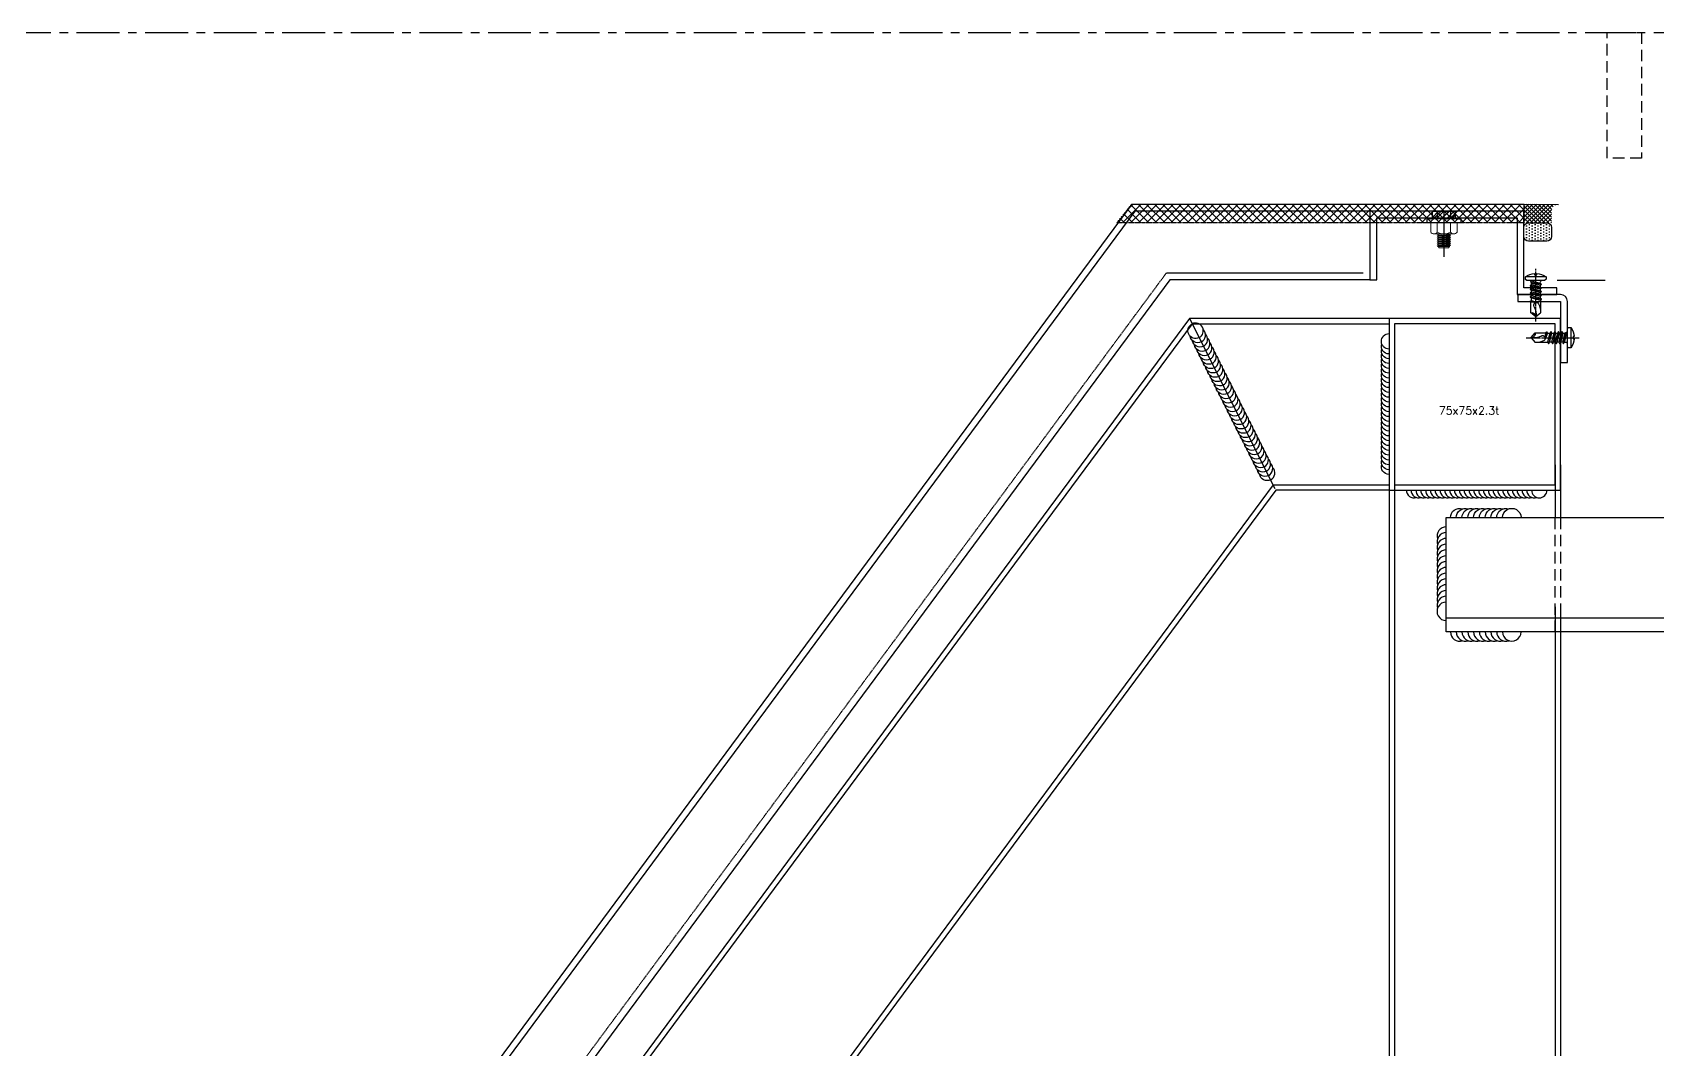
# Model space of a CAD drawing. Extents: x -3378 to 102197, y -3799 to 48702.
# Drawn here: x 83281 to 83992, y 28654 to 29098 of the extents above; entities that cross this region are included whole.
import ezdxf

# ---------------------------------------------------------------- set-up
doc = ezdxf.new("R2010")
doc.units = 0
doc.linetypes.add('CENTER', pattern=[2, 1.25, -0.25, 0.25, -0.25])
doc.linetypes.add('HIDDEN', pattern=[0.375, 0.25, -0.125])
for name, color, linetype in [('11', 11, 'Continuous'), ('24WELD', 55, 'Continuous'), ('3', 3, 'Continuous'), ('4', 4, 'Continuous'), ('6', 6, 'Continuous'), ('ARR', 6, 'Continuous'), ('BCM-DIM', 54, 'Continuous'), ('BCM-EXT', 2, 'Continuous'), ('BCM-SIL', 8, 'Continuous'), ('GM_SECT_15', 15, 'Continuous'), ('中心線 CENTER', 6, 'CENTER'), ('金屬面材 METAL PANEL', 2, 'Continuous'), ('隱藏線 HIDDEN', 8, 'HIDDEN')]:
    doc.layers.add(name, color=color, linetype=linetype)
doc.layers.add('12', color=3, linetype='Continuous', lineweight=9)
doc.layers.add('不顯示', color=254, linetype='Continuous', plot=False)
doc.styles.add('DIM', font='simplex.shx', dxfattribs={"bigfont": 'chineset.shx'})

# ---------------------------------------------------------------- blocks, each defined once
blk = doc.blocks.new('A$C19b21843')
at = {"layer": '11'}
blk.add_lwpolyline([(3.5, 4), (3, 3.5), (3.5, 3), (3, 2.5), (3.5, 2), (3, 1.5), (3.5, 1), (3.5, 0), (5, 0), (5, 15), (3.5, 15), (3.5, 14), (3, 13.5), (3.5, 13), (3, 12.5), (3.5, 12), (3, 11.5), (3.5, 11), (3, 10.5), (3.5, 10), (3, 9.5), (3.5, 9), (3, 8.5), (3.5, 8), (3, 7.5), (3.5, 7), (3, 6.5), (3.5, 6), (3, 5.5), (3.5, 5), (3, 4.5)], close=True, dxfattribs=at)
at = {"layer": '12'}
for p, q in [((5, 13.25), (9.168568999972194, 13.25)), ((9.168568999972194, 10.36983900004998), (5, 10.36983900004998)), ((10, 11.8099200000288), (10, 3.190079999971204)), ((10, 10.02650000003632), (10.1875, 10.02650000003632)), ((10.46087599999737, 10.5), (10.89253899990581, 4.567413999931887)), ((10.73425099998713, 10.02650000003632), (11.0625, 10.02650000003632)), ((11.33587599999737, 10.5), (11.76753899990581, 4.567413999931887)), ((11.60925099998713, 10.02650000003632), (11.9375, 10.02650000003632)), ((12.21087599999737, 10.5), (12.64253899990581, 4.567413999931887)), ((12.48425099998713, 10.02650000003632), (12.8125, 10.02650000003632)), ((13.08587599999737, 10.5), (13.51753899990581, 4.567413999931887)), ((13.35925099998713, 10.02650000003632), (13.6875, 10.02650000003632)), ((13.96087599999737, 10.5), (14.39253899990581, 4.567413999931887)), ((14.23425099998713, 10.02650000003632), (14.5625, 10.02650000003632)), ((14.83587599999737, 10.5), (15.26753899990581, 4.567413999931887)), ((9.168568999972194, 4.630160999950022), (5, 4.630160999950022)), ((9.168568999972194, 1.75), (5, 1.75)), ((10, 4.948327000020072), (10.01753899990581, 4.567413999931887)), ((10.625, 4.973499999963678), (10.25199199991766, 4.973499999963678)), ((11.5, 4.973499999963678), (11.12699199991766, 4.973499999963678)), ((12.375, 4.973499999963678), (12.00199199991766, 4.973499999963678)), ((13.25, 4.973499999963678), (12.87699199991766, 4.973499999963678)), ((14.125, 4.973499999963678), (13.75199199991766, 4.973499999963678)), ((15, 4.973499999963678), (14.62699199991766, 4.973499999963678))]:
    blk.add_line(p, q, dxfattribs=at)
for points in [[(10, 4.594034999958239), (10.01753899990581, 4.567413999931887), (10.25199199991766, 4.973499999963678), (10, 8.400886000017636)], [(15.10925099998713, 10.02650000003632), (15.47349999996368, 10.02650000003632), (15.47349999996368, 5.407079000025988)], [(15.47349999996368, 10.02650000003632), (16, 9.5), (16, 5.5), (15.49992099998053, 4.999920999980532)]]:
    blk.add_lwpolyline(points, dxfattribs=at)
for points in [[(10.73425099998713, 10.02650000003632), (10.46087599999737, 10.5), (10.1875, 10.02650000003632), (10.625, 4.973499999963678), (10.89253899990581, 4.567413999931887), (11.12701699999161, 4.973499999963678)], [(11.60925099998713, 10.02650000003632), (11.33587599999737, 10.5), (11.0625, 10.02650000003632), (11.5, 4.973499999963678), (11.76753899990581, 4.567413999931887), (12.00199199991766, 4.973499999963678)], [(12.48425099998713, 10.02650000003632), (12.21087599999737, 10.5), (11.9375, 10.02650000003632), (12.375, 4.973499999963678), (12.64253899990581, 4.567413999931887), (12.87699199991766, 4.973499999963678)], [(13.35925099998713, 10.02650000003632), (13.08587599999737, 10.5), (12.8125, 10.02650000003632), (13.25, 4.973499999963678), (13.51753899990581, 4.567413999931887), (13.75199199991766, 4.973499999963678)], [(14.23425099998713, 10.02650000003632), (13.96087599999737, 10.5), (13.6875, 10.02650000003632), (14.125, 4.973499999963678), (14.39253899990581, 4.567413999931887), (14.62699199991766, 4.973499999963678)], [(15.10923299996648, 10.02650000003632), (14.83585799997672, 10.5), (14.56248199997935, 10.02650000003632), (14.99998199997935, 4.973499999963678), (15.26752100000158, 4.567413999931887), (15.50197499990463, 4.973499999963678)]]:
    blk.add_lwpolyline(points, close=True, dxfattribs=at)
for centre, radius, start, end in [((8.337138999952003, 11.8099200000288), 1.662861, 299.9999989966012, 59.99999799540473), ((4.631389999995008, 7.5), 5.368609999999999, 327.6859839994215, 32.31401300051054), ((8.337138999952003, 3.190079999971204), 1.662861, 299.9999989966012, 59.99999799540473)]:
    blk.add_arc(centre, radius, start, end, dxfattribs=at)
at = {"layer": '3'}
for p, q in [((0, 12.00712199998088), (3.253560999990441, 8.753560999990441)), ((3, 10.5), (0, 10.5)), ((0, 9.744380999938585), (3.122190999914892, 6.622190000023693)), ((0, 7.481639000005089), (3.490819999948144, 3.990819999948144)), ((1.769863999914378, 12.5), (3.384931999957189, 10.88493199995719)), ((0, 5.218896999955177), (2.718897999962792, 2.5)), ((0, 4.5), (3, 4.5)), ((0, 2.956156000029296), (0.4561559999128804, 2.5))]:
    blk.add_line(p, q, dxfattribs=at)
at = {"layer": '4'}
blk.add_line((0, 7.5), (20, 7.5), dxfattribs=at)
at = {"layer": '6'}
blk.add_lwpolyline([(0, 12.5), (3, 12.5), (3.5, 12), (3, 11.5), (3.5, 11), (3, 10.5), (3.5, 10), (3, 9.5), (3.5, 9), (3, 8.5), (3.5, 8), (3, 7.5), (3.5, 7), (3, 6.5), (3.5, 6), (3, 5.5), (3.5, 5), (3, 4.5), (3.5, 4), (3, 3.5), (3.5, 3), (3, 2.5), (0, 2.5)], close=True, dxfattribs=at)
blk = doc.blocks.new('M5x16圓頭自攻')
at = {"layer": 'ARR', "color": 0, "linetype": 'CENTER', "ltscale": 0.87}
blk.add_line((17.99999999999961, 1.155239098826755e-12), (-5.099999999999795, -4.547473508864641e-13), dxfattribs=at)
at = {"layer": 'ARR', "color": 0, "linetype": 'ByBlock', "ltscale": 0.3}
for p, q in [((-1.614378162095591, -4.5), (-1.614378162095591, 4.5)), ((0.5000000000001137, 2.244422407649836), (1.143967953256265, 1.900000000000091)), ((0.7224707390047342, 2.125435263690406), (1.647557791742315, -2.499999999999773)), ((1.891147630228602, 1.900000000000546), (1.143967953256265, 1.900000000000546)), ((2.237557791742233, 2.5), (3.237557791742233, -2.499999999999773)), ((3.48114763022852, 1.900000000000546), (2.733967953255956, 1.900000000000546)), ((3.827557791742151, 2.5), (4.827557791742151, -2.499999999999773)), ((5.071147630228438, 1.900000000000546), (4.323967953255874, 1.900000000000546)), ((5.41755779174207, 2.5), (6.41755779174207, -2.499999999999773)), ((6.811147630228675, 1.900000000000546), (5.913967953255792, 1.900000000000546)), ((7.157557791742306, 2.5), (8.157557791742306, -2.499999999999773)), ((8.401147630228593, 1.900000000000546), (7.653967953256256, 1.900000000000546)), ((8.731147630228701, 1.900000000000337), (7.983967953256364, 1.900000000000337)), ((9.077557791742333, 2.499999999999791), (9.697557791742224, -0.5999999999987539)), ((14.1218007376445, 2.100000000000155), (9.45849789941833, 2.100000000000155)), ((15.82970788633891, 0.06459551972604477), (14.12180073764427, 2.100000000000155)), ((15.82970788633891, 0.06459551972604477), (15.94999999999989, 0.06459551972604477)), ((15.99999999999984, -0.01459551972537138), (15.99999999999995, 0.01459551972609024)), ((2.143967953256038, -1.899999999999636), (2.891147630228375, -1.899999999999636)), ((3.733967953255956, -1.899999999999409), (4.481147630228293, -1.899999999999409)), ((5.323967953255874, -1.899999999999409), (6.071147630228211, -1.899999999999409)), ((6.913967953255792, -1.899999999999409), (7.811147630228447, -1.899999999999409)), ((8.538497899418608, -2.099999999999436), (12.91132914076645, -2.099999999999436)), ((15.82970788633891, -0.06459551972509853), (14.12180073764427, -2.099999999999436)), ((15.82970788633891, -0.06459551972509853), (15.94999999999989, -0.0645955197253259))]:
    blk.add_line(p, q, dxfattribs=at)
blk.add_lwpolyline([(-2.984274325682122, -0.5013597977817881, 0.134475761110609), (-1.614378162095591, -4.5), (-0.5828427124754398, -4.5, 0.1989123673816711), (-0.4414213562363329, -4.441421356238379), (-0.05857864376366706, -4.05857864377117, 0.1989123673815383), (1.13686837721616e-13, -3.917157287532973), (-1.13686837721616e-13, 3.917157287532973, 0.1989123673815383), (-0.05857864376366706, 4.05857864377117), (-0.4414213562363329, 4.441421356238379, 0.1989123673816711), (-0.5828427124754398, 4.5), (-1.614378162095591, 4.5, 0.1345624558432728), (-2.984444633365001, 0.4986402022179846), (-2.484359711335514, 0.4986402022184393), (-2.484359711335514, -0.5013597977820154), (-2.984359711335514, -0.5013597977817881)], format="xyb", dxfattribs=at)
blk.add_lwpolyline([(1.143967953256265, 1.900000000000091), (2.143967953256265, -1.900000000000091), (1.797557791742634, -2.499999999999773), (1.647557791742315, -2.499999999999773), (1.301147630228684, -1.899999999999864), (0.3011476302286837, 1.900000000000091), (0.5000000000001137, 2.244422407649836)], dxfattribs=at)
for points in [[(3.237557791742233, -2.499999999999773), (2.891147630228602, -1.899999999999864), (1.891147630228602, 1.900000000000091), (2.237557791742233, 2.5), (2.387557791742552, 2.5), (2.733967953256183, 1.900000000000091), (3.733967953256183, -1.900000000000091), (3.387557791742552, -2.499999999999773)], [(4.827557791742151, -2.499999999999773), (4.48114763022852, -1.899999999999864), (3.48114763022852, 1.900000000000091), (3.827557791742151, 2.5), (3.97755779174247, 2.5), (4.323967953256101, 1.900000000000091), (5.323967953256101, -1.900000000000091), (4.97755779174247, -2.499999999999773)], [(6.41755779174207, -2.499999999999773), (6.071147630228438, -1.899999999999864), (5.071147630228438, 1.900000000000091), (5.41755779174207, 2.5), (5.567557791742388, 2.5), (5.913967953256019, 1.900000000000091), (6.913967953256019, -1.900000000000091), (6.567557791742388, -2.499999999999773)], [(8.157557791742306, -2.499999999999773), (7.811147630228675, -1.899999999999864), (6.811147630228675, 1.900000000000091), (7.157557791742306, 2.5), (7.307557791742624, 2.5), (7.653967953256256, 1.900000000000318), (8.653967953256256, -1.899999999999864), (8.307557791742624, -2.499999999999773)], [(9.077557791742333, 2.499999999999791), (8.731147630228701, 1.900000000000109), (9.697557791742224, -0.5999999999989812), (9.45849789941833, 2.100000000000155), (9.227557791742651, 2.500000000000018)]]:
    blk.add_lwpolyline(points, close=True, dxfattribs=at)
for centre, radius, start, end in [((0.6660089802537641, 3.065593282392911), 0.8737641116833674, 220.3388380439278, 257.7801565603932), ((10.85648804368402, -0.2887433998528011), 1.199999999999948, 56.15201706045787, 236.1520170604578), ((14.85334414759445, 6.875520360308902), 7.008458787681129, 241.6457726842255, 278.0080475836313), ((15.90298868758778, 1.749307846896063), 1.815383017236646, 168.8616899811593, 267.6865368398384), ((15.94999999999989, 0.01459551972609024), 0.05, 0, 90), ((1.172007310213303, -3.344657880066279), 1.444661922233362, 84.73115169675211, 144.2199580858289), ((13.51656493920514, 4.882276434438855), 7.008458787681129, 241.6457726842255, 274.9541140896979), ((15.94999999999989, -0.01459551972537138), 0.05, 270, 0)]:
    blk.add_arc(centre, radius, start, end, dxfattribs=at)
blk = doc.blocks.new('*U255')
blk.add_blockref('M5x16圓頭自攻', (0, 0))
blk = doc.blocks.new('*U260')
for centre, start, end in [((-76.7605571451366, 39.87569208592997), 152.548956389859, 260.7588055935509), ((-74.54204451882363, 38.7232157404504), 152.548956389859, 260.7588055935509), ((-72.32353189251067, 37.57073939497081), 152.548956389859, 260.7588055935509), ((-70.10501926619771, 36.41826304949123), 152.548956389859, 260.7588055935509), ((-67.88650663988476, 35.26578670401166), 152.5489563898588, 260.7588055935509), ((-65.6679940135718, 34.11331035853208), 152.5489563898587, 260.7588055935509), ((-63.44948138725883, 32.96083401305251), 152.5489563898587, 260.7588055935509), ((-61.23096876094587, 31.80835766757292), 152.5489563898587, 260.7588055935509), ((-59.01245613463291, 30.65588132209334), 152.5489563898587, 260.7588055935509), ((-56.79394350831995, 29.50340497661376), 152.5489563898587, 260.7588055935509), ((-54.57543088200698, 28.35092863113418), 152.5489563898587, 260.7588055935509), ((-52.35691825569403, 27.1984522856546), 152.5489563898587, 260.7588055935509), ((-50.13840562938107, 26.04597594017502), 152.5489563898587, 260.7588055935509), ((-47.9198930030681, 24.89349959469544), 152.5489563898587, 260.7588055935509), ((-45.70138037675515, 23.74102324921586), 152.5489563898587, 260.7588055935509), ((-43.48286775044218, 22.58854690373628), 152.5489563898587, 260.7588055935509), ((-41.26435512412922, 21.4360705582567), 152.5489563898587, 260.7588055935509), ((-39.04584249781626, 20.28359421277712), 152.5489563898587, 260.7588055935509), ((-36.8273298715033, 19.13111786729754), 152.5489563898587, 260.7588055935511), ((-34.60881724519034, 17.97864152181796), 152.5489563898588, 260.7588055935511), ((-32.39030461887738, 16.82616517633838), 152.5489563898588, 260.7588055935511), ((-30.17179199256441, 15.6736888308588), 152.5489563898588, 260.7588055935511), ((-27.95327936625145, 14.52121248537922), 152.5489563898588, 260.7588055935511), ((-25.73476673993849, 13.36873613989964), 152.5489563898588, 260.7588055935511), ((-23.51625411362553, 12.21625979442006), 152.5489563898588, 260.7588055935511), ((-21.29774148731257, 11.06378344894048), 152.5489563898588, 260.758805593551), ((-19.07922886099961, 9.911307103460901), 152.5489563898588, 260.758805593551), ((-16.86071623468665, 8.758830757981324), 152.5489563898588, 260.758805593551), ((-14.64220360837369, 7.606354412501743), 152.5489563898588, 260.758805593551), ((-12.42369098206073, 6.453878067022163), 152.5489563898588, 260.758805593551), ((-10.20517835574777, 5.301401721542583), 152.5489563898588, 260.758805593551), ((-7.986665729434805, 4.148925376063003), 152.5489563898588, 260.758805593551), ((-5.768153103121844, 2.996449030583424), 152.5489563898588, 260.758805593551), ((-3.549640476808882, 1.843972685103844), 152.5489563898588, 332.5489563898587)]:
    blk.add_arc(centre, 4.000022847185883, start, end)
blk = doc.blocks.new('*U261')
for centre, start, end in [((-76.7605571451366, 39.87569208592997), 152.548956389859, 260.7588055935509), ((-74.54204451882363, 38.7232157404504), 152.548956389859, 260.7588055935509), ((-72.32353189251067, 37.57073939497081), 152.548956389859, 260.7588055935509), ((-70.10501926619771, 36.41826304949123), 152.548956389859, 260.7588055935509), ((-67.88650663988476, 35.26578670401166), 152.5489563898588, 260.7588055935509), ((-65.6679940135718, 34.11331035853208), 152.5489563898587, 260.7588055935509), ((-63.44948138725883, 32.96083401305251), 152.5489563898587, 260.7588055935509), ((-61.23096876094587, 31.80835766757292), 152.5489563898587, 260.7588055935509), ((-59.01245613463291, 30.65588132209334), 152.5489563898587, 260.7588055935509), ((-56.79394350831995, 29.50340497661376), 152.5489563898587, 260.7588055935509), ((-54.57543088200698, 28.35092863113418), 152.5489563898587, 260.7588055935509), ((-52.35691825569403, 27.1984522856546), 152.5489563898587, 260.7588055935509), ((-50.13840562938107, 26.04597594017502), 152.5489563898587, 260.7588055935509), ((-47.9198930030681, 24.89349959469544), 152.5489563898587, 260.7588055935509), ((-45.70138037675515, 23.74102324921586), 152.5489563898587, 260.7588055935509), ((-43.48286775044218, 22.58854690373628), 152.5489563898587, 260.7588055935509), ((-41.26435512412922, 21.4360705582567), 152.5489563898587, 260.7588055935509), ((-39.04584249781626, 20.28359421277712), 152.5489563898587, 260.7588055935509), ((-36.8273298715033, 19.13111786729754), 152.5489563898587, 260.7588055935511), ((-34.60881724519034, 17.97864152181796), 152.5489563898588, 260.7588055935511), ((-32.39030461887738, 16.82616517633838), 152.5489563898588, 260.7588055935511), ((-30.17179199256441, 15.6736888308588), 152.5489563898588, 260.7588055935511), ((-27.95327936625145, 14.52121248537922), 152.5489563898588, 260.7588055935511), ((-25.73476673993849, 13.36873613989964), 152.5489563898588, 260.7588055935511), ((-23.51625411362553, 12.21625979442006), 152.5489563898588, 260.7588055935511), ((-21.29774148731257, 11.06378344894048), 152.5489563898588, 260.758805593551), ((-19.07922886099961, 9.911307103460901), 152.5489563898588, 260.758805593551), ((-16.86071623468665, 8.758830757981324), 152.5489563898588, 260.758805593551), ((-14.64220360837369, 7.606354412501743), 152.5489563898588, 260.758805593551), ((-12.42369098206073, 6.453878067022163), 152.5489563898588, 260.758805593551), ((-10.20517835574777, 5.301401721542583), 152.5489563898588, 260.758805593551), ((-7.986665729434805, 4.148925376063003), 152.5489563898588, 260.758805593551), ((-5.768153103121844, 2.996449030583424), 152.5489563898588, 260.758805593551), ((-3.549640476808882, 1.843972685103844), 152.5489563898588, 332.5489563898587)]:
    blk.add_arc(centre, 4.000022847185883, start, end)
blk = doc.blocks.new('*U262')
for centre, end in [((3.997922245892091, -0.1296167188683594), 178.1430628016363), ((6.496609377582308, -0.2106267054485293), 106.3529120053285), ((8.995296509272524, -0.2916366920286988), 106.3529120053285), ((11.49398364096274, -0.3726466786088684), 106.3529120053285), ((13.99267077265296, -0.4536566651890378), 106.3529120053285), ((16.49135790434318, -0.5346666517692074), 106.3529120053285), ((18.99004503603339, -0.6156766383493769), 106.3529120053285), ((21.4887321677236, -0.6966866249295464), 106.3529120053285), ((23.98741929941382, -0.7776966115097159), 106.3529120053286), ((26.48610643110404, -0.8587065980898855), 106.3529120053286)]:
    blk.add_arc(centre, 4.000022847185882, 358.1430628016363, end)
blk = doc.blocks.new('*U263')
for centre, end in [((3.997922245892091, -0.1296167188683594), 178.1430628016363), ((6.496609377582308, -0.2106267054485293), 106.3529120053285), ((8.995296509272524, -0.2916366920286988), 106.3529120053285), ((11.49398364096274, -0.3726466786088682), 106.3529120053285), ((13.99267077265296, -0.4536566651890378), 106.3529120053285), ((16.49135790434318, -0.5346666517692072), 106.3529120053285), ((18.99004503603339, -0.6156766383493768), 106.3529120053285), ((21.4887321677236, -0.6966866249295464), 106.3529120053285), ((23.98741929941382, -0.7776966115097158), 106.3529120053286), ((26.48610643110404, -0.8587065980898854), 106.3529120053286)]:
    blk.add_arc(centre, 4.000022847185882, 358.1430628016363, end)
blk = doc.blocks.new('*U264')
for centre, end in [((3.997922245892091, -0.1296167188683594), 178.1430628016363), ((6.496609377582308, -0.2106267054485293), 106.3529120053285), ((8.995296509272524, -0.2916366920286988), 106.3529120053285), ((11.49398364096274, -0.3726466786088682), 106.3529120053285), ((13.99267077265296, -0.4536566651890378), 106.3529120053285), ((16.49135790434318, -0.5346666517692072), 106.3529120053285), ((18.99004503603339, -0.6156766383493768), 106.3529120053285), ((21.4887321677236, -0.6966866249295464), 106.3529120053285), ((23.98741929941382, -0.7776966115097158), 106.3529120053286), ((26.48610643110404, -0.8587065980898854), 106.3529120053286), ((28.98479356279425, -0.9397165846700549), 106.3529120053286), ((31.48348069448447, -1.020726571250224), 106.3529120053286), ((33.98216782617469, -1.101736557830394), 106.3529120053286), ((36.4808549578649, -1.182746544410564), 106.3529120053286)]:
    blk.add_arc(centre, 4.000022847185882, 358.1430628016363, end)
blk = doc.blocks.new('*U281')
for centre, end in [((-0.2916366920251191, -8.995296509272642), 16.35291200535128), ((-0.2106267054459438, -6.496609377582393), 16.35291200535127), ((-0.1296167188667683, -3.997922245892144), 88.14306280165906), ((-0.5346666517626447, -16.49135790434339), 16.35291200535128), ((-0.4536566651834695, -13.99267077265314), 16.35291200535128), ((-0.3726466786042942, -11.49398364096289), 16.35291200535128), ((-0.7776966115001704, -23.98741929941414), 16.35291200535128), ((-0.6966866249209951, -21.48873216772388), 16.35291200535128), ((-0.61567663834182, -18.99004503603364), 16.35291200535128), ((-1.101736557816871, -33.98216782617513), 16.35291200535128), ((-1.020726571237696, -31.48348069448488), 16.35291200535128), ((-0.9397165846585209, -28.98479356279463), 16.35291200535128), ((-0.8587065980793456, -26.48610643110438), 16.35291200535128), ((-1.344766517554397, -41.47822922124588), 16.35291200535108), ((-1.263756530975222, -38.97954208955562), 16.35291200535108), ((-1.182746544396047, -36.48085495786538), 16.35291200535128), ((-1.668806463871098, -51.47297774800687), 16.35291200535108), ((-1.587796477291923, -48.97429061631662), 16.35291200535108), ((-1.506786490712748, -46.47560348462637), 16.35291200535108), ((-1.425776504133572, -43.97691635293612), 16.35291200535108), ((-1.911836423608624, -58.96903914307761), 16.35291200535108), ((-1.830826437029448, -56.47035201138736), 16.35291200535108), ((-1.749816450450273, -53.97166487969712), 16.35291200535108), ((-2.154866383346149, -66.46510053814835), 16.35291200535108), ((-2.073856396766974, -63.9664134064581), 16.35291200535108), ((-1.992846410187799, -61.46772627476786), 16.35291200535108), ((-2.235876369925324, -68.9637876698386), 16.35291200535108)]:
    blk.add_arc(centre, 4.000022847185883, 268.1430628016591, end)
blk = doc.blocks.new('*U282')
for centre, end in [((-68.96378766983727, 2.235876369966114), 286.3529120053175), ((-66.46510053814708, 2.15486638338546), 286.3529120053175), ((-63.96641340645687, 2.073856396804808), 286.3529120053175), ((-61.46772627476668, 1.992846410224154), 286.3529120053175), ((-58.96903914307648, 1.911836423643501), 286.3529120053175), ((-56.47035201138628, 1.830826437062848), 286.3529120053175), ((-53.97166487969607, 1.749816450482195), 286.3529120053175), ((-51.47297774800587, 1.668806463901542), 286.3529120053175), ((-48.97429061631568, 1.587796477320889), 286.3529120053175), ((-46.47560348462547, 1.506786490740236), 286.3529120053175), ((-43.97691635293527, 1.425776504159583), 286.3529120053175), ((-41.47822922124507, 1.34476651757893), 286.3529120053175), ((-38.97954208955488, 1.263756530998277), 286.3529120053175), ((-36.48085495786467, 1.182746544417624), 286.3529120053174), ((-33.98216782617448, 1.101736557836971), 286.3529120053174), ((-31.48348069448427, 1.020726571256317), 286.3529120053174), ((-28.98479356279407, 0.9397165846756643), 286.3529120053174), ((-26.48610643110387, 0.8587065980950113), 286.3529120053174), ((-23.98741929941367, 0.7776966115143582), 286.3529120053174), ((-21.48873216772347, 0.6966866249337051), 286.3529120053174), ((-18.99004503603327, 0.615676638353052), 286.3529120053174), ((-16.49135790434307, 0.5346666517723989), 286.3529120053174), ((-13.99267077265287, 0.4536566651917459), 286.3529120053174), ((-11.49398364096267, 0.3726466786110928), 286.3529120053174), ((-8.99529650927247, 0.2916366920304396), 286.3529120053174), ((-6.496609377582269, 0.2106267054497866), 286.3529120053174), ((-3.997922245892067, 0.1296167188691333), 358.1430628016252)]:
    blk.add_arc(centre, 4.000022847185883, 178.1430628016252, end)
blk = doc.blocks.new('75x75x2.3t')
at = {"layer": 'GM_SECT_15'}
for points in [[(3.563189238775522e-06, -75.00000000001455), (75.00000356319651, -74.99999643677438), (74.99999999992724, 3.563225618563592e-06), (-2.91038304567337e-11, -1.455191522836685e-11)], [(2.30000345389999, -72.69999989066855), (72.70000345387962, -72.6999965460418), (72.70000010923104, -2.299996546134935), (2.30000010922231, -2.299999890747131)]]:
    blk.add_lwpolyline(points, close=True, dxfattribs=at)
at = {"layer": '不顯示', "linetype": 'Continuous', "insert": (21.78888776234817, -38.4797498404514), "char_height": 3.5, "attachment_point": 1, "style": 'DIM'}
blk.add_mtext_dynamic_manual_height_columns('75x75x2.3t', width=3.485796188963286, gutter_width=17.5, heights=[0], dxfattribs=at)

msp = doc.modelspace()

# ---------------------------------------------------------------- hatches: boundary and pattern name
at = {"layer": 'BCM-SIL'}
h = msp.add_hatch(dxfattribs=at)
h.set_pattern_fill('ANSI37', color=256, scale=20, angle=-180)
h.set_pattern_definition([(225, (-4198.969335133152, -987634.3893549886), (1.767766952966368, -1.76776695296637), []), (314.9999999999999, (-4198.969335133152, -987634.3893549886), (1.76776695296637, 1.767766952966367), [])])
h.paths.add_polyline_path([(83933.23803958792, 29014.97938823805), (83755.137635383, 29014.97938976798), (83761.72800227514, 29023.18130788289), (83933.23803958792, 29023.18130635296)])
h = msp.add_hatch(dxfattribs=at)
h.set_pattern_fill('ANSI37', color=256, scale=10, angle=-180)
h.set_pattern_definition([(225, (-4198.969335133152, -987634.3893549886), (0.8838834764831838, -0.8838834764831851), []), (314.9999999999999, (-4198.969335133152, -987634.3893549886), (0.8838834764831851, 0.8838834764831837), [])])
edge = h.paths.add_edge_path()
edge.add_arc((83948.23804963293, 29019.95377654792), 2.999999999985448, 102.93201721026918, 179.9999999777663, ccw=False)
edge.add_arc((84016.73866498767, 32625.51578977378), 3603.302107308128, 268.6721452673706, 268.9000347490819, ccw=False)
edge.add_line((83933.2380389247, 29023.18130752782), (83933.2380389247, 29020.18130897405))
edge.add_line((83933.23803930718, 29020.18130897405), (83933.23804063362, 29014.97939034167))
edge.add_line((83933.23804063365, 29014.97939034167), (83945.238049631, 29014.97939033702))
edge.add_line((83945.238049631, 29014.97939033702), (83945.23804963293, 29019.95377654908))
h = msp.add_hatch(dxfattribs=at)
h.set_pattern_fill('DOTS', color=256, scale=20, angle=-90.00000000000006, style=0)
h.set_pattern_definition([(90, (78483.10802121286, -7334.544549411628), (1.250000000000001, 0.6249999999999989), [0, -1.25])])
edge = h.paths.add_edge_path()
edge.add_arc((83943.23804966366, 29008.99432138738), 1.999999999985448, 269.9999999995831, 360)
edge.add_line((83945.23804966366, 29008.99432138738), (83945.23804966369, 29012.97938938544))
edge.add_arc((83943.23804966366, 29012.97938938544), 2, 0, 90.00000000083378)
edge.add_line((83943.23804966366, 29014.97939005715), (83934.87212214456, 29014.97939005715))
edge.add_arc((83934.87212214456, 29012.97939005715), 1.999999999985448, 89.99999999958312, 180)
edge.add_line((83932.87212214456, 29012.97939005715), (83932.87212214456, 29008.99432205909))
edge.add_arc((83934.87212214456, 29008.99432205909), 2, 180, 270.0000000004169)
edge.add_line((83934.87212214456, 29006.99432205909), (83943.23804966366, 29006.99432205909))

# ---------------------------------------------------------------- linework, layer by layer
at = {"layer": 'BCM-EXT', "color": 8, "linetype": 'HIDDEN'}
for p, q in [((83436.06580914732, 28533.0349828311), (83776.83909488883, 28993.08588911395)), ((83776.83948038577, 28993.08512380754), (83862.84031853691, 28993.08512806566))]:
    msp.add_line(p, q, dxfattribs=at)
at = {"layer": 'BCM-EXT', "linetype": 'Continuous'}
msp.add_line((83866.04411666846, 28990.08512126096), (83778.35062921126, 28990.08512126107), dxfattribs=at)
at = {"layer": 'BCM-SIL'}
msp.add_line((83933.23803958792, 29023.08510803094), (83948.27810465882, 29022.9535091354), dxfattribs=at)
at = {"layer": 'BCM-SIL', "linetype": 'HIDDEN', "ltscale": 0.5}
msp.add_lwpolyline([(83933.23803958792, 29014.97938823805), (83755.137635383, 29014.97938976798), (83761.72800227514, 29023.18130788289), (83933.23803958792, 29023.18130635296)], close=True, dxfattribs=at)
at = {"layer": 'BCM-SIL'}
msp.add_lwpolyline([(83935.2380416517, 29014.9793901504), (83943.23804966366, 29014.97938938544, -0.414213562373095), (83945.23804966366, 29012.97938938544), (83945.23804966366, 29008.99432138738, -0.414213562373095), (83943.23804966366, 29006.99432138738), (83935.2380416517, 29006.99432215234, -0.414213562373095), (83933.2380416517, 29008.99432215234), (83933.2380416517, 29012.9793901504, -0.4142135623715083)], format="xyb", close=True, dxfattribs=at)
at = {"layer": 'GM_SECT_15'}
for p, q in [((83786.90367989885, 28973.10520941485), (83446.16390130762, 28513.13895674469)), ((83786.90367989888, 28973.10520941485), (83446.16390130765, 28513.13895674469)), ((83788.06233774248, 28970.8058873415), (83457.80841544809, 28524.98755058274)), ((83874.23654556484, 28973.10588527005), (83786.9033396221, 28973.10588494805)), ((83874.23654556487, 28973.10588527005), (83786.90333962213, 28973.10588494805)), ((83786.9033396221, 28973.10588494805), (83824.31656107088, 28898.8314271805)), ((83788.06233774248, 28970.8058873415), (83874.23654556487, 28970.8058873415)), ((83874.24650602665, 28908.58589357999, 1.344687916571274e-08), (83874.2465060266, 28398.65854965884, 1.344687916571274e-08)), ((83874.24650602665, 28908.58589357999, 1.344687916571274e-08), (83874.2465060266, 28325.35916435823, 1.344687916571274e-08)), ((83874.24734921087, 28908.58577326301, 1.344687916397802e-08), (83874.24734921093, 28278.4509562311, -9.362800811128086e-07)), ((83876.54734921092, 28908.58577313379, 1.344687916484538e-08), (83876.54734921094, 28280.3332985497, 1.344687916485893e-08)), ((83946.94734921091, 28909.11555641342, 1.344687916571274e-08), (83946.94734921091, 28886.08510838822, 1.344687916571274e-08)), ((83949.24734921104, 28909.11555641342, 1.344687916571274e-08), (83949.24734921104, 28886.08510838822, 1.344687916571274e-08)), ((83823.52350528579, 28900.40588583134), (83514.37630882132, 28483.08661048999)), ((83823.52350528579, 28900.40588583134), (83874.23654556487, 28900.40588583145)), ((83824.68202698394, 28898.10588734527), (83506.42918341828, 28468.4948555429)), ((83824.68202698397, 28898.10588734527), (83506.42918341831, 28468.4948555429)), ((83874.23654556484, 28898.10588734807), (83824.68202698394, 28898.10588734527)), ((83874.23654556487, 28898.10588734807), (83824.68202698394, 28898.10588734527)), ((83946.94734921091, 28847.09477953136, 1.344687916571274e-08), (83946.94967707279, 28461.46812841768)), ((83949.24734921101, 28847.09477953136, 1.344687916571274e-08), (83949.24967707289, 28461.46812841768))]:
    msp.add_line(p, q, dxfattribs=at)
at = {"layer": 'GM_SECT_15', "elevation": 1.344687916571274e-08}
for points in [[(84039.24800673171, 28886.08510838822), (84039.24800673159, 28836.08510838822), (83899.24800673174, 28836.08510838822), (83899.24800673185, 28886.08510838822)], [(84039.24800673159, 28886.08510838822), (84039.24800673171, 28842.08510838822), (83899.24800673185, 28842.08510838822), (83899.24800673174, 28886.08510838822)]]:
    msp.add_lwpolyline(points, close=True, dxfattribs=at)
at = {"layer": '中心線 CENTER', "ltscale": 15}
msp.add_line((101018.7808905222, 29098.0851083881, 2.264453269162914e-05), (82488.03596914734, 29098.0851083881, 2.264453269162914e-05), dxfattribs=at)
at = {"layer": '金屬面材 METAL PANEL'}
for p, q in [((83933.23804736463, 28997.79473201971, 1.344687916571274e-08), (83933.23804736463, 29000.79473201971, 1.344687916571274e-08)), ((83933.23804736539, 28997.7947320196, 1.344687916571274e-08), (83933.23804736539, 29000.7947320196, 1.344687916571274e-08)), ((83933.23804741591, 28986.78511714272), (83933.23804741591, 28989.78511714272)), ((83933.23804741667, 28986.7851171426), (83933.23804741667, 28989.7851171426)), ((83947.73804962198, 28989.877116638), (83968.79751654092, 28989.87711663853))]:
    msp.add_line(p, q, dxfattribs=at)
at = {"layer": '金屬面材 METAL PANEL', "linetype": 'Continuous'}
msp.add_line((83778.35022797243, 28990.08591781894), (83438.59725303407, 28531.41234530555), dxfattribs=at)
at = {"layer": '金屬面材 METAL PANEL'}
msp.add_lwpolyline([(83761.72789248661, 29023.08534709108), (83368.6353199966, 28492.40949809633, 0.4141912813356979), (83369.26012701628, 28488.21327993262), (83384.5270396091, 28476.90266533569)], format="xyb", dxfattribs=at)
for points in [[(83761.72800686327, 29023.08510845213), (83933.23803892464, 29023.08510803094), (83933.23803892464, 29020.08510803094), (83763.16586937688, 29020.08510844863)], [(83386.3129047908, 28479.31320169719), (83371.0459910141, 28490.62381715688), (83763.19453147188, 29020.0253069835)]]:
    msp.add_lwpolyline(points, dxfattribs=at)
at = {"layer": '金屬面材 METAL PANEL', "linetype": 'Continuous'}
msp.add_lwpolyline([(83865.84093148788, 28990.08512126096), (83868.84093148788, 28990.08594847552), (83868.84093148768, 29017.08593746636), (83930.2386521096, 29017.08595312224), (83930.23865210993, 28983.5859439316), (83947.64078838157, 28983.58594393195), (83947.64078838151, 28986.58594393195), (83933.2386521099, 28986.5859439316), (83933.23865210958, 29020.0859538872), (83865.84093148768, 29020.08593670139), (83865.84093148788, 28990.08594847552)], dxfattribs=at)
at = {"layer": '金屬面材 METAL PANEL'}
msp.add_lwpolyline([(83930.58019794428, 28980.58511660655), (83949.23654893428, 28980.58511660655), (83949.23654893428, 28953.92263289762), (83952.23654893428, 28953.92263289762), (83952.23654893428, 28980.58511660655, 0.414213562373095), (83949.23654893428, 28983.58511660655), (83930.58019794428, 28983.58511660655)], format="xyb", close=True, dxfattribs=at)
at = {"layer": '隱藏線 HIDDEN', "linetype": 'HIDDEN', "ltscale": 20}
for p, q in [((83946.94800673169, 28836.08510838822, 1.344687916571274e-08), (83946.94800673169, 28886.08510838827, 1.344687916571274e-08)), ((83949.24800673174, 28886.08510838827, 1.344687916571274e-08), (83949.24716354735, 28836.08510838822, 1.344687916571274e-08))]:
    msp.add_line(p, q, dxfattribs=at)
at = {"layer": '隱藏線 HIDDEN', "linetype": 'HIDDEN', "ltscale": 20, "elevation": -40934.9999424593}
msp.add_lwpolyline([(83969.67184509538, 29043.16818550706), (83969.67184509538, 29098.16818550706), (83984.67184509538, 29098.16818550706), (83984.67184509538, 29043.16818550706)], close=True, dxfattribs=at)

# ---------------------------------------------------------------- block references
at = {"layer": '24WELD'}
for name, p, xscale, yscale, zscale, rotation in [('*U261', (83788.06846408104, 28970.79282597936), 0.8437500000000009, 0.8437500000000009, 0.8437500000000009, 144.1861634148146), ('*U260', (83788.06846408104, 28970.79282597941), -0.8437500000000008, 0.8437500000000009, 0.8437500000000008, 269.2840761945227), ('*U282', (83874.23738874911, 28966.52146687533), -0.8437500000000008, 0.8437500000000008, 0.8437500000000008, 268.1430628016458), ('*U281', (83943.29661603633, 28898.10114053183), 0.8437500000000009, 0.8437500000000009, 0.8437500000000009, 271.8569371983542), ('*U263', (83931.94796836158, 28886.08510838822, 1.344687916571274e-08), -1.012500000000001, 1.012500000000001, 1.012500000000001, 358.1430628016457), ('*U264', (83899.24800673177, 28841.04892273893, 1.344687916571274e-08), 1.012499999999996, 1.012499999999996, 1.012499999999996, 91.85693719835433), ('*U262', (83931.94796836158, 28836.08510838822, 1.344687916571274e-08), 1.012500000000001, 1.012500000000001, 1.012500000000001, 181.8569371983544)]:
    msp.add_blockref(name, p, dxfattribs=dict(at, xscale=xscale, yscale=yscale, zscale=zscale, rotation=rotation))
at = {"layer": 'BCM-DIM', "rotation": 270}
msp.add_blockref('A$C19b21843', (83890.69420142818, 29020.08510947693), dxfattribs=at)
at = {"layer": 'BCM-SIL', "xscale": -1, "rotation": 90}
msp.add_blockref('*U255', (83938.38351916603, 28989.78511670686), dxfattribs=at)
at = {"layer": 'BCM-SIL', "xscale": -1}
msp.add_blockref('*U255', (83952.23654893428, 28964.75387475203), dxfattribs=at)
at = {"layer": 'GM_SECT_15', "rotation": 359.9999972778685}
msp.add_blockref('75x75x2.3t', (83874.23654556487, 28973.10588516959), dxfattribs=at)

doc.saveas('drawing.dxf')
